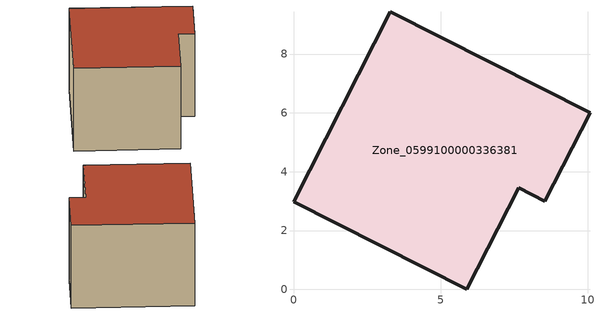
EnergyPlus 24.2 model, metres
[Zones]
Zone_0599100000336381
 floor ground (C_G): 7.65,3.45 5.89,0 0,2.98 3.29,9.44 10.07,6 8.54,2.99 z0
 wall outside (C_F): 3.29,9.44 0,2.98 5.89,0 7.65,3.45 8.54,2.99 10.07,6 3.29,9.44 z0:5.92
 roof outside (C_R): 8.54,2.99 10.07,6 3.29,9.44 0,2.98 5.89,0 7.65,3.45 z5.92
[BUILDING]
Pand.0599100000336381: North Axis=0; Terrain=City; Loads Convergence Tolerance Value=0.04; Temperature Convergence Tolerance Value=0.4; Solar Distribution=FullExterior; Maximum Number of Warmup Days=25; Minimum Number of Warmup Days=1
[Site:Location]
Rotterdam.The.Hague.AP_ZH_NLD Design_Conditions: Latitude=51.96; Longitude=4.45; Time Zone=1; Elevation=-4.5
[SITE:GROUNDTEMPERATURE:BUILDINGSURFACE]
18, 18, 18, 18, 18, 18, 18, 18, 18, 18, 18, 18
[MATERIAL] Thermal Absorptance=0.9; Solar Absorptance=0.7; Visible Absorptance=0.7
Name | Roughness | Thickness | Conductivity | Density | Specific Heat
G.TI.1975-1991 | MediumSmooth | 0.15 | 0.288461 | 540 | 1210
F.TI.1975-1991 | Rough | 0.3 | 0.230769 | 1920 | 840
R.TI.1975-1991 | MediumRough | 0.2 | 0.153846 | 1500 | 1000
[CONSTRUCTION]
C_G: G.TI.1975-1991
C_F: F.TI.1975-1991
C_R: R.TI.1975-1991
[ZONE]
Zone_0599100000336381: Type=1; Multiplier=1; Ceiling Height=Autocalculate; Volume=Autocalculate; Floor Area=autocalculate; Part of Total Floor Area=Yes
[ZONEINFILTRATION:DESIGNFLOWRATE]
Infil_Zone_0599100000336381: Zone or ZoneList or Space or SpaceList=Zone_0599100000336381; Schedule=AlwaysOn; Design Flow Rate Calculation Method=Flow/Area; Flow Rate per Floor Area=0.003; Constant Term Coefficient=1; Temperature Term Coefficient=0; Velocity Term Coefficient=0; Velocity Squared Term Coefficient=0
[HVACTEMPLATE:ZONE:IDEALLOADSAIRSYSTEM]
Zone_0599100000336381: Maximum Heating Supply Air Temperature=50; Minimum Cooling Supply Air Temperature=13; Maximum Heating Supply Air Humidity Ratio=0.0156; Minimum Cooling Supply Air Humidity Ratio=0.0077; Heating Limit=NoLimit; Cooling Limit=NoLimit; Dehumidification Control Type=ConstantSensibleHeatRatio; Cooling Sensible Heat Ratio=0.7; Dehumidification Setpoint=60; Humidification Control Type=None; Humidification Setpoint=30; Outdoor Air Method=None; Outdoor Air Flow Rate per Person=0.00944; Outdoor Air Flow Rate per Zone Floor Area=0; Outdoor Air Flow Rate per Zone=0; Demand Controlled Ventilation Type=None; Outdoor Air Economizer Type=NoEconomizer; Heat Recovery Type=None; Sensible Heat Recovery Effectiveness=0.7; Latent Heat Recovery Effectiveness=0.65
[ZONECONTROL:THERMOSTAT]
ThermostatControl_Zone_0599100000336381: Zone or ZoneList=Zone_0599100000336381; Control Type Schedule=DualSetpointControlType; Control 1=Thermostat_Zone_0599100000336381; Temperature Difference Between Cutout And Setpoint=0
[THERMOSTATSETPOINT:DUALSETPOINT]
Thermostat_Zone_0599100000336381: Heating Setpoint Temperature Schedule=HeatingSetpoint_Zone_0599100000336381; Cooling Setpoint Temperature Schedule=CoolingSetpoint_Zone_0599100000336381
[SCHEDULE:COMPACT]
HeatingSetpoint_Zone_0599100000336381: Through: 12/31, For: AllDays, Until: 24:00, 21
CoolingSetpoint_Zone_0599100000336381: Through: 12/31, For: AllDays, Until: 24:00, 24
DualSetpointControlType: Through: 12/31, For: AllDays, Until: 24:00, 4
AlwaysOn: Through: 12/31, For: AllDays, Until: 24:00, 1
